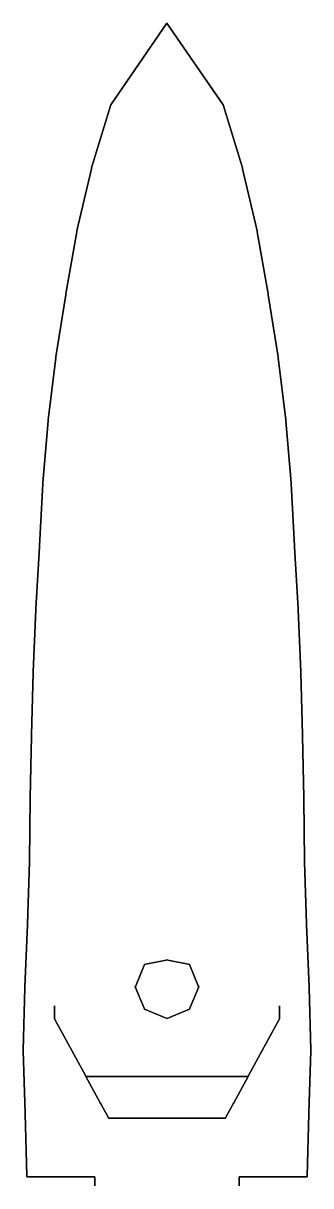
# Model space of a CAD drawing. Extents: x -4.3 to 4.3, y -29.3 to 32.1.
# Drawn here: x -4.31 to 4.31, y -2.78 to 32.1 of the extents above; entities that cross this region are included whole.
import ezdxf

# ---------------------------------------------------------------- set-up
doc = ezdxf.new("R2010")
doc.units = 0
doc.layers.add('RAILINGS', color=6, linetype='CONTINUOUS')

msp = doc.modelspace()

# ---------------------------------------------------------------- linework, layer by layer
at = {"layer": 'RAILINGS'}
for points in [[(-1.68, 29.65, 6.17), (-1.68, 29.65, 6.2), (0, 32.1, 6.51), (0, 32.1, 6.48)], [(0, 32.1, 6.48), (0, 32.1, 6.51), (-1.68, 29.65, 6.2), (-1.68, 29.65, 6.17)], [(0, 32.1, 6.13), (0, 32.1, 6.16), (-1.68, 29.65, 5.85), (-1.68, 29.65, 5.82)], [(-1.68, 29.65, 5.82), (-1.68, 29.65, 5.85), (0, 32.1, 6.16), (0, 32.1, 6.13)], [(1.68, 29.65, 5.82), (1.68, 29.65, 5.85), (0, 32.1, 6.16), (0, 32.1, 6.13)], [(0, 32.1, 6.13), (0, 32.1, 6.16), (1.68, 29.65, 5.85), (1.68, 29.65, 5.82)], [(0, 32.1, 6.48), (0, 32.1, 6.51), (1.68, 29.65, 6.2), (1.68, 29.65, 6.17)], [(1.68, 29.65, 6.17), (1.68, 29.65, 6.2), (0, 32.1, 6.51), (0, 32.1, 6.48)], [(-1.69, 29.62, 6.2), (-1.68, 29.65, 6.2), (-1.68, 29.65, 5.2), (-1.69, 29.62, 5.2)], [(-1.69, 29.62, 5.2), (-1.68, 29.65, 5.2), (-1.68, 29.65, 6.2), (-1.69, 29.62, 6.2)], [(1.69, 29.62, 5.2), (1.68, 29.65, 5.2), (1.68, 29.65, 6.2), (1.69, 29.62, 6.2)], [(1.69, 29.62, 6.2), (1.68, 29.65, 6.2), (1.68, 29.65, 5.2), (1.69, 29.62, 5.2)], [(-1.69, 29.62, 6.17), (-1.69, 29.62, 6.2), (-2.26, 27.76, 6.01), (-2.26, 27.76, 5.98)], [(-2.26, 27.76, 5.98), (-2.26, 27.76, 6.01), (-1.69, 29.62, 6.2), (-1.69, 29.62, 6.17)], [(-2.26, 27.76, 5.63), (-2.26, 27.76, 5.66), (-1.69, 29.62, 5.85), (-1.69, 29.62, 5.82)], [(-1.69, 29.62, 5.82), (-1.69, 29.62, 5.85), (-2.26, 27.76, 5.66), (-2.26, 27.76, 5.63)], [(1.69, 29.62, 5.82), (1.69, 29.62, 5.85), (2.26, 27.76, 5.66), (2.26, 27.76, 5.63)], [(2.26, 27.76, 5.63), (2.26, 27.76, 5.66), (1.69, 29.62, 5.85), (1.69, 29.62, 5.82)], [(2.26, 27.76, 5.98), (2.26, 27.76, 6.01), (1.69, 29.62, 6.2), (1.69, 29.62, 6.17)], [(1.69, 29.62, 6.17), (1.69, 29.62, 6.2), (2.26, 27.76, 6.01), (2.26, 27.76, 5.98)], [(-2.7, 25.87, 5.81), (-2.7, 25.87, 5.84), (-2.26, 27.73, 6.01), (-2.26, 27.73, 5.98)], [(-2.26, 27.73, 5.98), (-2.26, 27.73, 6.01), (-2.7, 25.87, 5.84), (-2.7, 25.87, 5.81)], [(-2.26, 27.73, 5.63), (-2.26, 27.73, 5.66), (-2.7, 25.87, 5.49), (-2.7, 25.87, 5.46)], [(-2.7, 25.87, 5.46), (-2.7, 25.87, 5.49), (-2.26, 27.73, 5.66), (-2.26, 27.73, 5.63)], [(-2.26, 27.73, 5.01), (-2.26, 27.76, 5.01), (-2.26, 27.76, 6.01), (-2.26, 27.73, 6.01)], [(-2.26, 27.73, 6.01), (-2.26, 27.76, 6.01), (-2.26, 27.76, 5.01), (-2.26, 27.73, 5.01)], [(2.26, 27.73, 6.01), (2.26, 27.76, 6.01), (2.26, 27.76, 5.01), (2.26, 27.73, 5.01)], [(2.26, 27.73, 5.01), (2.26, 27.76, 5.01), (2.26, 27.76, 6.01), (2.26, 27.73, 6.01)], [(2.7, 25.87, 5.46), (2.7, 25.87, 5.49), (2.26, 27.73, 5.66), (2.26, 27.73, 5.63)], [(2.26, 27.73, 5.63), (2.26, 27.73, 5.66), (2.7, 25.87, 5.49), (2.7, 25.87, 5.46)], [(2.26, 27.73, 5.98), (2.26, 27.73, 6.01), (2.7, 25.87, 5.84), (2.7, 25.87, 5.81)], [(2.7, 25.87, 5.81), (2.7, 25.87, 5.84), (2.26, 27.73, 6.01), (2.26, 27.73, 5.98)], [(-2.7, 25.84, 5.81), (-2.7, 25.84, 5.84), (-3.03, 23.98, 5.71), (-3.03, 23.98, 5.68)], [(-3.03, 23.98, 5.68), (-3.03, 23.98, 5.71), (-2.7, 25.84, 5.84), (-2.7, 25.84, 5.81)], [(-3.03, 23.98, 5.33), (-3.03, 23.98, 5.36), (-2.7, 25.84, 5.49), (-2.7, 25.84, 5.46)], [(-2.7, 25.84, 5.46), (-2.7, 25.84, 5.49), (-3.03, 23.98, 5.36), (-3.03, 23.98, 5.33)], [(-2.7, 25.84, 5.84), (-2.7, 25.87, 5.84), (-2.7, 25.87, 4.84), (-2.7, 25.84, 4.84)], [(-2.7, 25.84, 4.84), (-2.7, 25.87, 4.84), (-2.7, 25.87, 5.84), (-2.7, 25.84, 5.84)], [(2.7, 25.84, 4.84), (2.7, 25.87, 4.84), (2.7, 25.87, 5.84), (2.7, 25.84, 5.84)], [(2.7, 25.84, 5.84), (2.7, 25.87, 5.84), (2.7, 25.87, 4.84), (2.7, 25.84, 4.84)], [(2.7, 25.84, 5.46), (2.7, 25.84, 5.49), (3.03, 23.98, 5.36), (3.03, 23.98, 5.33)], [(3.03, 23.98, 5.33), (3.03, 23.98, 5.36), (2.7, 25.84, 5.49), (2.7, 25.84, 5.46)], [(3.03, 23.98, 5.68), (3.03, 23.98, 5.71), (2.7, 25.84, 5.84), (2.7, 25.84, 5.81)], [(2.7, 25.84, 5.81), (2.7, 25.84, 5.84), (3.03, 23.98, 5.71), (3.03, 23.98, 5.68)], [(-3.33, 22.09, 5.54), (-3.33, 22.09, 5.57), (-3.03, 23.95, 5.71), (-3.03, 23.95, 5.68)], [(-3.03, 23.95, 5.68), (-3.03, 23.95, 5.71), (-3.33, 22.09, 5.57), (-3.33, 22.09, 5.54)], [(-3.03, 23.95, 5.33), (-3.03, 23.95, 5.36), (-3.33, 22.09, 5.22), (-3.33, 22.09, 5.19)], [(-3.33, 22.09, 5.19), (-3.33, 22.09, 5.22), (-3.03, 23.95, 5.36), (-3.03, 23.95, 5.33)], [(-3.03, 23.95, 4.71), (-3.03, 23.98, 4.71), (-3.03, 23.98, 5.71), (-3.03, 23.95, 5.71)], [(-3.03, 23.95, 5.71), (-3.03, 23.98, 5.71), (-3.03, 23.98, 4.71), (-3.03, 23.95, 4.71)], [(3.03, 23.95, 5.71), (3.03, 23.98, 5.71), (3.03, 23.98, 4.71), (3.03, 23.95, 4.71)], [(3.03, 23.95, 4.71), (3.03, 23.98, 4.71), (3.03, 23.98, 5.71), (3.03, 23.95, 5.71)], [(3.33, 22.09, 5.19), (3.33, 22.09, 5.22), (3.03, 23.95, 5.36), (3.03, 23.95, 5.33)], [(3.03, 23.95, 5.33), (3.03, 23.95, 5.36), (3.33, 22.09, 5.22), (3.33, 22.09, 5.19)], [(3.03, 23.95, 5.68), (3.03, 23.95, 5.71), (3.33, 22.09, 5.57), (3.33, 22.09, 5.54)], [(3.33, 22.09, 5.54), (3.33, 22.09, 5.57), (3.03, 23.95, 5.71), (3.03, 23.95, 5.68)], [(-3.33, 22.06, 5.54), (-3.33, 22.06, 5.57), (-3.56, 20.2, 5.49), (-3.56, 20.2, 5.46)], [(-3.56, 20.2, 5.46), (-3.56, 20.2, 5.49), (-3.33, 22.06, 5.57), (-3.33, 22.06, 5.54)], [(-3.56, 20.2, 5.11), (-3.56, 20.2, 5.14), (-3.33, 22.06, 5.22), (-3.33, 22.06, 5.19)], [(-3.33, 22.06, 5.19), (-3.33, 22.06, 5.22), (-3.56, 20.2, 5.14), (-3.56, 20.2, 5.11)], [(-3.33, 22.06, 5.57), (-3.33, 22.09, 5.57), (-3.33, 22.09, 4.57), (-3.33, 22.06, 4.57)], [(-3.33, 22.06, 4.57), (-3.33, 22.09, 4.57), (-3.33, 22.09, 5.57), (-3.33, 22.06, 5.57)], [(3.33, 22.06, 4.57), (3.33, 22.09, 4.57), (3.33, 22.09, 5.57), (3.33, 22.06, 5.57)], [(3.33, 22.06, 5.57), (3.33, 22.09, 5.57), (3.33, 22.09, 4.57), (3.33, 22.06, 4.57)], [(3.33, 22.06, 5.19), (3.33, 22.06, 5.22), (3.56, 20.2, 5.14), (3.56, 20.2, 5.11)], [(3.56, 20.2, 5.11), (3.56, 20.2, 5.14), (3.33, 22.06, 5.22), (3.33, 22.06, 5.19)], [(3.56, 20.2, 5.46), (3.56, 20.2, 5.49), (3.33, 22.06, 5.57), (3.33, 22.06, 5.54)], [(3.33, 22.06, 5.54), (3.33, 22.06, 5.57), (3.56, 20.2, 5.49), (3.56, 20.2, 5.46)], [(-3.72, 18.31, 5.38), (-3.72, 18.31, 5.41), (-3.56, 20.17, 5.49), (-3.56, 20.17, 5.46)], [(-3.56, 20.17, 5.46), (-3.56, 20.17, 5.49), (-3.72, 18.31, 5.41), (-3.72, 18.31, 5.38)], [(-3.56, 20.17, 5.11), (-3.56, 20.17, 5.14), (-3.72, 18.31, 5.06), (-3.72, 18.31, 5.03)], [(-3.72, 18.31, 5.03), (-3.72, 18.31, 5.06), (-3.56, 20.17, 5.14), (-3.56, 20.17, 5.11)], [(-3.56, 20.17, 4.49), (-3.56, 20.2, 4.49), (-3.56, 20.2, 5.49), (-3.56, 20.17, 5.49)], [(-3.56, 20.17, 5.49), (-3.56, 20.2, 5.49), (-3.56, 20.2, 4.49), (-3.56, 20.17, 4.49)], [(3.56, 20.17, 5.49), (3.56, 20.2, 5.49), (3.56, 20.2, 4.49), (3.56, 20.17, 4.49)], [(3.56, 20.17, 4.49), (3.56, 20.2, 4.49), (3.56, 20.2, 5.49), (3.56, 20.17, 5.49)], [(3.72, 18.31, 5.03), (3.72, 18.31, 5.06), (3.56, 20.17, 5.14), (3.56, 20.17, 5.11)], [(3.56, 20.17, 5.11), (3.56, 20.17, 5.14), (3.72, 18.31, 5.06), (3.72, 18.31, 5.03)], [(3.56, 20.17, 5.46), (3.56, 20.17, 5.49), (3.72, 18.31, 5.41), (3.72, 18.31, 5.38)], [(3.72, 18.31, 5.38), (3.72, 18.31, 5.41), (3.56, 20.17, 5.49), (3.56, 20.17, 5.46)], [(-3.72, 18.28, 5.38), (-3.72, 18.28, 5.41), (-3.82, 16.42, 5.37), (-3.82, 16.42, 5.34)], [(-3.82, 16.42, 5.34), (-3.82, 16.42, 5.37), (-3.72, 18.28, 5.41), (-3.72, 18.28, 5.38)], [(-3.82, 16.42, 4.99), (-3.82, 16.42, 5.02), (-3.72, 18.28, 5.06), (-3.72, 18.28, 5.03)], [(-3.72, 18.28, 5.03), (-3.72, 18.28, 5.06), (-3.82, 16.42, 5.02), (-3.82, 16.42, 4.99)], [(-3.72, 18.28, 5.41), (-3.72, 18.31, 5.41), (-3.72, 18.31, 4.41), (-3.72, 18.28, 4.41)], [(-3.72, 18.28, 4.41), (-3.72, 18.31, 4.41), (-3.72, 18.31, 5.41), (-3.72, 18.28, 5.41)], [(3.72, 18.28, 4.41), (3.72, 18.31, 4.41), (3.72, 18.31, 5.41), (3.72, 18.28, 5.41)], [(3.72, 18.28, 5.41), (3.72, 18.31, 5.41), (3.72, 18.31, 4.41), (3.72, 18.28, 4.41)], [(3.72, 18.28, 5.03), (3.72, 18.28, 5.06), (3.82, 16.42, 5.02), (3.82, 16.42, 4.99)], [(3.82, 16.42, 4.99), (3.82, 16.42, 5.02), (3.72, 18.28, 5.06), (3.72, 18.28, 5.03)], [(3.82, 16.42, 5.34), (3.82, 16.42, 5.37), (3.72, 18.28, 5.41), (3.72, 18.28, 5.38)], [(3.72, 18.28, 5.38), (3.72, 18.28, 5.41), (3.82, 16.42, 5.37), (3.82, 16.42, 5.34)], [(-3.82, 16.39, 4.37), (-3.82, 16.42, 4.37), (-3.82, 16.42, 5.37), (-3.82, 16.39, 5.37)], [(-3.82, 16.39, 5.37), (-3.82, 16.42, 5.37), (-3.82, 16.42, 4.37), (-3.82, 16.39, 4.37)], [(3.82, 16.39, 5.37), (3.82, 16.42, 5.37), (3.82, 16.42, 4.37), (3.82, 16.39, 4.37)], [(3.82, 16.39, 4.37), (3.82, 16.42, 4.37), (3.82, 16.42, 5.37), (3.82, 16.39, 5.37)], [(-3.93, 14.53, 5.31), (-3.93, 14.53, 5.34), (-3.82, 16.39, 5.37), (-3.82, 16.39, 5.34)], [(-3.82, 16.39, 5.34), (-3.82, 16.39, 5.37), (-3.93, 14.53, 5.34), (-3.93, 14.53, 5.31)], [(-3.82, 16.39, 4.99), (-3.82, 16.39, 5.02), (-3.93, 14.53, 4.99), (-3.93, 14.53, 4.96)], [(-3.93, 14.53, 4.96), (-3.93, 14.53, 4.99), (-3.82, 16.39, 5.02), (-3.82, 16.39, 4.99)], [(3.82, 16.39, 5.34), (3.82, 16.39, 5.37), (3.93, 14.53, 5.34), (3.93, 14.53, 5.31)], [(3.93, 14.53, 5.31), (3.93, 14.53, 5.34), (3.82, 16.39, 5.37), (3.82, 16.39, 5.34)], [(3.93, 14.53, 4.96), (3.93, 14.53, 4.99), (3.82, 16.39, 5.02), (3.82, 16.39, 4.99)], [(3.82, 16.39, 4.99), (3.82, 16.39, 5.02), (3.93, 14.53, 4.99), (3.93, 14.53, 4.96)], [(-3.93, 14.5, 5.31), (-3.93, 14.5, 5.34), (-4.01, 12.64, 5.3), (-4.01, 12.64, 5.27)], [(-4.01, 12.64, 5.27), (-4.01, 12.64, 5.3), (-3.93, 14.5, 5.34), (-3.93, 14.5, 5.31)], [(-4.01, 12.64, 4.92), (-4.01, 12.64, 4.95), (-3.93, 14.5, 4.99), (-3.93, 14.5, 4.96)], [(-3.93, 14.5, 4.96), (-3.93, 14.5, 4.99), (-4.01, 12.64, 4.95), (-4.01, 12.64, 4.92)], [(-3.93, 14.5, 5.34), (-3.93, 14.53, 5.34), (-3.93, 14.53, 4.34), (-3.93, 14.5, 4.34)], [(-3.93, 14.5, 4.34), (-3.93, 14.53, 4.34), (-3.93, 14.53, 5.34), (-3.93, 14.5, 5.34)], [(3.93, 14.5, 4.34), (3.93, 14.53, 4.34), (3.93, 14.53, 5.34), (3.93, 14.5, 5.34)], [(3.93, 14.5, 5.34), (3.93, 14.53, 5.34), (3.93, 14.53, 4.34), (3.93, 14.5, 4.34)], [(4.01, 12.64, 5.27), (4.01, 12.64, 5.3), (3.93, 14.5, 5.34), (3.93, 14.5, 5.31)], [(3.93, 14.5, 5.31), (3.93, 14.5, 5.34), (4.01, 12.64, 5.3), (4.01, 12.64, 5.27)], [(3.93, 14.5, 4.96), (3.93, 14.5, 4.99), (4.01, 12.64, 4.95), (4.01, 12.64, 4.92)], [(4.01, 12.64, 4.92), (4.01, 12.64, 4.95), (3.93, 14.5, 4.99), (3.93, 14.5, 4.96)], [(-4.06, 10.75, 5.25), (-4.06, 10.75, 5.28), (-4.01, 12.61, 5.3), (-4.01, 12.61, 5.27)], [(-4.01, 12.61, 5.27), (-4.01, 12.61, 5.3), (-4.06, 10.75, 5.28), (-4.06, 10.75, 5.25)], [(-4.01, 12.61, 4.92), (-4.01, 12.61, 4.95), (-4.06, 10.75, 4.93), (-4.06, 10.75, 4.9)], [(-4.06, 10.75, 4.9), (-4.06, 10.75, 4.93), (-4.01, 12.61, 4.95), (-4.01, 12.61, 4.92)], [(-4.01, 12.61, 4.3), (-4.01, 12.64, 4.3), (-4.01, 12.64, 5.3), (-4.01, 12.61, 5.3)], [(-4.01, 12.61, 5.3), (-4.01, 12.64, 5.3), (-4.01, 12.64, 4.3), (-4.01, 12.61, 4.3)], [(4.01, 12.61, 5.3), (4.01, 12.64, 5.3), (4.01, 12.64, 4.3), (4.01, 12.61, 4.3)], [(4.01, 12.61, 4.3), (4.01, 12.64, 4.3), (4.01, 12.64, 5.3), (4.01, 12.61, 5.3)], [(4.06, 10.75, 4.9), (4.06, 10.75, 4.93), (4.01, 12.61, 4.95), (4.01, 12.61, 4.92)], [(4.01, 12.61, 4.92), (4.01, 12.61, 4.95), (4.06, 10.75, 4.93), (4.06, 10.75, 4.9)], [(4.01, 12.61, 5.27), (4.01, 12.61, 5.3), (4.06, 10.75, 5.28), (4.06, 10.75, 5.25)], [(4.06, 10.75, 5.25), (4.06, 10.75, 5.28), (4.01, 12.61, 5.3), (4.01, 12.61, 5.27)], [(-4.06, 10.72, 5.25), (-4.06, 10.72, 5.28), (-4.1, 8.86, 5.26), (-4.1, 8.86, 5.23)], [(-4.1, 8.86, 5.23), (-4.1, 8.86, 5.26), (-4.06, 10.72, 5.28), (-4.06, 10.72, 5.25)], [(-4.1, 8.86, 4.88), (-4.1, 8.86, 4.91), (-4.06, 10.72, 4.93), (-4.06, 10.72, 4.9)], [(-4.06, 10.72, 4.9), (-4.06, 10.72, 4.93), (-4.1, 8.86, 4.91), (-4.1, 8.86, 4.88)], [(-4.06, 10.72, 5.28), (-4.06, 10.75, 5.28), (-4.06, 10.75, 4.28), (-4.06, 10.72, 4.28)], [(-4.06, 10.72, 4.28), (-4.06, 10.75, 4.28), (-4.06, 10.75, 5.28), (-4.06, 10.72, 5.28)], [(4.06, 10.72, 4.28), (4.06, 10.75, 4.28), (4.06, 10.75, 5.28), (4.06, 10.72, 5.28)], [(4.06, 10.72, 5.28), (4.06, 10.75, 5.28), (4.06, 10.75, 4.28), (4.06, 10.72, 4.28)], [(4.06, 10.72, 4.9), (4.06, 10.72, 4.93), (4.1, 8.86, 4.91), (4.1, 8.86, 4.88)], [(4.1, 8.86, 4.88), (4.1, 8.86, 4.91), (4.06, 10.72, 4.93), (4.06, 10.72, 4.9)], [(4.1, 8.86, 5.23), (4.1, 8.86, 5.26), (4.06, 10.72, 5.28), (4.06, 10.72, 5.25)], [(4.06, 10.72, 5.25), (4.06, 10.72, 5.28), (4.1, 8.86, 5.26), (4.1, 8.86, 5.23)], [(-4.12, 6.97, 5.19), (-4.12, 6.97, 5.22), (-4.1, 8.83, 5.26), (-4.1, 8.83, 5.23)], [(-4.1, 8.83, 5.23), (-4.1, 8.83, 5.26), (-4.12, 6.97, 5.22), (-4.12, 6.97, 5.19)], [(-4.1, 8.83, 4.88), (-4.1, 8.83, 4.91), (-4.12, 6.97, 4.87), (-4.12, 6.97, 4.84)], [(-4.12, 6.97, 4.84), (-4.12, 6.97, 4.87), (-4.1, 8.83, 4.91), (-4.1, 8.83, 4.88)], [(-4.1, 8.83, 4.26), (-4.1, 8.86, 4.26), (-4.1, 8.86, 5.26), (-4.1, 8.83, 5.26)], [(-4.1, 8.83, 5.26), (-4.1, 8.86, 5.26), (-4.1, 8.86, 4.26), (-4.1, 8.83, 4.26)], [(4.1, 8.83, 5.26), (4.1, 8.86, 5.26), (4.1, 8.86, 4.26), (4.1, 8.83, 4.26)], [(4.1, 8.83, 4.26), (4.1, 8.86, 4.26), (4.1, 8.86, 5.26), (4.1, 8.83, 5.26)], [(4.12, 6.97, 4.84), (4.12, 6.97, 4.87), (4.1, 8.83, 4.91), (4.1, 8.83, 4.88)], [(4.1, 8.83, 4.88), (4.1, 8.83, 4.91), (4.12, 6.97, 4.87), (4.12, 6.97, 4.84)], [(4.1, 8.83, 5.23), (4.1, 8.83, 5.26), (4.12, 6.97, 5.22), (4.12, 6.97, 5.19)], [(4.12, 6.97, 5.19), (4.12, 6.97, 5.22), (4.1, 8.83, 5.26), (4.1, 8.83, 5.23)], [(-4.12, 6.94, 5.19), (-4.12, 6.94, 5.22), (-4.18, 5.08, 5.19), (-4.18, 5.08, 5.16)], [(-4.18, 5.08, 5.16), (-4.18, 5.08, 5.19), (-4.12, 6.94, 5.22), (-4.12, 6.94, 5.19)], [(-4.18, 5.08, 4.81), (-4.18, 5.08, 4.84), (-4.12, 6.94, 4.87), (-4.12, 6.94, 4.84)], [(-4.12, 6.94, 4.84), (-4.12, 6.94, 4.87), (-4.18, 5.08, 4.84), (-4.18, 5.08, 4.81)], [(-4.12, 6.94, 5.22), (-4.12, 6.97, 5.22), (-4.12, 6.97, 4.22), (-4.12, 6.94, 4.22)], [(-4.12, 6.94, 4.22), (-4.12, 6.97, 4.22), (-4.12, 6.97, 5.22), (-4.12, 6.94, 5.22)], [(4.12, 6.94, 4.22), (4.12, 6.97, 4.22), (4.12, 6.97, 5.22), (4.12, 6.94, 5.22)], [(4.12, 6.94, 5.22), (4.12, 6.97, 5.22), (4.12, 6.97, 4.22), (4.12, 6.94, 4.22)], [(4.12, 6.94, 4.84), (4.12, 6.94, 4.87), (4.18, 5.08, 4.84), (4.18, 5.08, 4.81)], [(4.18, 5.08, 4.81), (4.18, 5.08, 4.84), (4.12, 6.94, 4.87), (4.12, 6.94, 4.84)], [(4.18, 5.08, 5.16), (4.18, 5.08, 5.19), (4.12, 6.94, 5.22), (4.12, 6.94, 5.19)], [(4.12, 6.94, 5.19), (4.12, 6.94, 5.22), (4.18, 5.08, 5.19), (4.18, 5.08, 5.16)], [(-4.26, 3.19, 5.13), (-4.26, 3.19, 5.16), (-4.18, 5.05, 5.19), (-4.18, 5.05, 5.16)], [(-4.18, 5.05, 5.16), (-4.18, 5.05, 5.19), (-4.26, 3.19, 5.16), (-4.26, 3.19, 5.13)], [(-4.18, 5.05, 4.81), (-4.18, 5.05, 4.84), (-4.26, 3.19, 4.81), (-4.26, 3.19, 4.78)], [(-4.26, 3.19, 4.78), (-4.26, 3.19, 4.81), (-4.18, 5.05, 4.84), (-4.18, 5.05, 4.81)], [(-4.18, 5.05, 4.19), (-4.18, 5.08, 4.19), (-4.18, 5.08, 5.19), (-4.18, 5.05, 5.19)], [(-4.18, 5.05, 5.19), (-4.18, 5.08, 5.19), (-4.18, 5.08, 4.19), (-4.18, 5.05, 4.19)], [(4.18, 5.05, 5.19), (4.18, 5.08, 5.19), (4.18, 5.08, 4.19), (4.18, 5.05, 4.19)], [(4.18, 5.05, 4.19), (4.18, 5.08, 4.19), (4.18, 5.08, 5.19), (4.18, 5.05, 5.19)], [(4.26, 3.19, 4.78), (4.26, 3.19, 4.81), (4.18, 5.05, 4.84), (4.18, 5.05, 4.81)], [(4.18, 5.05, 4.81), (4.18, 5.05, 4.84), (4.26, 3.19, 4.81), (4.26, 3.19, 4.78)], [(4.18, 5.05, 5.16), (4.18, 5.05, 5.19), (4.26, 3.19, 5.16), (4.26, 3.19, 5.13)], [(4.26, 3.19, 5.13), (4.26, 3.19, 5.16), (4.18, 5.05, 5.19), (4.18, 5.05, 5.16)], [(-0.93, 3.22, 10.58), (-0.93, 3.22, 10.61), (-0.67, 3.86, 10.61), (-0.67, 3.86, 10.58)], [(-0.67, 3.86, 10.58), (-0.67, 3.86, 10.61), (-0.93, 3.22, 10.61), (-0.93, 3.22, 10.58)], [(-0.67, 3.86, 10.23), (-0.67, 3.86, 10.26), (-0.93, 3.22, 10.26), (-0.93, 3.22, 10.23)], [(-0.93, 3.22, 10.23), (-0.93, 3.22, 10.26), (-0.67, 3.86, 10.26), (-0.67, 3.86, 10.23)], [(-0.67, 3.86, 10.61), (-0.63, 3.87, 10.61), (-0.63, 3.87, 9.64), (-0.67, 3.86, 9.64)], [(-0.67, 3.86, 9.64), (-0.63, 3.87, 9.64), (-0.63, 3.87, 10.61), (-0.67, 3.86, 10.61)], [(-0.02, 3.99, 10.58), (-0.02, 3.99, 10.61), (-0.63, 3.87, 10.61), (-0.63, 3.87, 10.58)], [(-0.63, 3.87, 10.58), (-0.63, 3.87, 10.61), (-0.02, 3.99, 10.61), (-0.02, 3.99, 10.58)], [(-0.63, 3.87, 10.23), (-0.63, 3.87, 10.26), (-0.02, 3.99, 10.26), (-0.02, 3.99, 10.23)], [(-0.02, 3.99, 10.23), (-0.02, 3.99, 10.26), (-0.63, 3.87, 10.26), (-0.63, 3.87, 10.23)], [(-0.02, 3.99, 9.64), (0, 4, 9.64), (0, 4, 10.61), (-0.02, 3.99, 10.61)], [(-0.02, 3.99, 10.61), (0, 4, 10.61), (0, 4, 9.64), (-0.02, 3.99, 9.64)], [(0.02, 3.99, 10.61), (0, 4, 10.61), (0, 4, 9.64), (0.02, 3.99, 9.64)], [(0.02, 3.99, 9.64), (0, 4, 9.64), (0, 4, 10.61), (0.02, 3.99, 10.61)], [(0.02, 3.99, 10.23), (0.02, 3.99, 10.26), (0.63, 3.87, 10.26), (0.63, 3.87, 10.23)], [(0.63, 3.87, 10.23), (0.63, 3.87, 10.26), (0.02, 3.99, 10.26), (0.02, 3.99, 10.23)], [(0.63, 3.87, 10.58), (0.63, 3.87, 10.61), (0.02, 3.99, 10.61), (0.02, 3.99, 10.58)], [(0.02, 3.99, 10.58), (0.02, 3.99, 10.61), (0.63, 3.87, 10.61), (0.63, 3.87, 10.58)], [(0.67, 3.86, 9.64), (0.63, 3.87, 9.64), (0.63, 3.87, 10.61), (0.67, 3.86, 10.61)], [(0.67, 3.86, 10.61), (0.63, 3.87, 10.61), (0.63, 3.87, 9.64), (0.67, 3.86, 9.64)], [(0.93, 3.22, 10.23), (0.93, 3.22, 10.26), (0.67, 3.86, 10.26), (0.67, 3.86, 10.23)], [(0.67, 3.86, 10.23), (0.67, 3.86, 10.26), (0.93, 3.22, 10.26), (0.93, 3.22, 10.23)], [(0.67, 3.86, 10.58), (0.67, 3.86, 10.61), (0.93, 3.22, 10.61), (0.93, 3.22, 10.58)], [(0.93, 3.22, 10.58), (0.93, 3.22, 10.61), (0.67, 3.86, 10.61), (0.67, 3.86, 10.58)], [(-4.26, 3.16, 5.13), (-4.26, 3.16, 5.16), (-4.31, 1.3, 5.13), (-4.31, 1.3, 5.1)], [(-4.31, 1.3, 5.1), (-4.31, 1.3, 5.13), (-4.26, 3.16, 5.16), (-4.26, 3.16, 5.13)], [(-4.31, 1.3, 4.75), (-4.31, 1.3, 4.78), (-4.26, 3.16, 4.81), (-4.26, 3.16, 4.78)], [(-4.26, 3.16, 4.78), (-4.26, 3.16, 4.81), (-4.31, 1.3, 4.78), (-4.31, 1.3, 4.75)], [(-4.26, 3.16, 5.16), (-4.26, 3.19, 5.16), (-4.26, 3.19, 4.16), (-4.26, 3.16, 4.16)], [(-4.26, 3.16, 4.16), (-4.26, 3.19, 4.16), (-4.26, 3.19, 5.16), (-4.26, 3.16, 5.16)], [(-0.95, 3.19, 9.64), (-0.93, 3.22, 9.64), (-0.93, 3.22, 10.61), (-0.95, 3.19, 10.61)], [(-0.95, 3.19, 10.61), (-0.93, 3.22, 10.61), (-0.93, 3.22, 9.64), (-0.95, 3.19, 9.64)], [(-0.95, 3.19, 10.58), (-0.95, 3.19, 10.61), (-0.68, 2.55, 10.61), (-0.68, 2.55, 10.58)], [(-0.68, 2.55, 10.58), (-0.68, 2.55, 10.61), (-0.95, 3.19, 10.61), (-0.95, 3.19, 10.58)], [(-0.68, 2.55, 10.23), (-0.68, 2.55, 10.26), (-0.95, 3.19, 10.26), (-0.95, 3.19, 10.23)], [(-0.95, 3.19, 10.23), (-0.95, 3.19, 10.26), (-0.68, 2.55, 10.26), (-0.68, 2.55, 10.23)], [(0.95, 3.19, 10.23), (0.95, 3.19, 10.26), (0.68, 2.55, 10.26), (0.68, 2.55, 10.23)], [(0.68, 2.55, 10.23), (0.68, 2.55, 10.26), (0.95, 3.19, 10.26), (0.95, 3.19, 10.23)], [(0.68, 2.55, 10.58), (0.68, 2.55, 10.61), (0.95, 3.19, 10.61), (0.95, 3.19, 10.58)], [(0.95, 3.19, 10.58), (0.95, 3.19, 10.61), (0.68, 2.55, 10.61), (0.68, 2.55, 10.58)], [(0.95, 3.19, 10.61), (0.93, 3.22, 10.61), (0.93, 3.22, 9.64), (0.95, 3.19, 9.64)], [(0.95, 3.19, 9.64), (0.93, 3.22, 9.64), (0.93, 3.22, 10.61), (0.95, 3.19, 10.61)], [(4.26, 3.16, 4.16), (4.26, 3.19, 4.16), (4.26, 3.19, 5.16), (4.26, 3.16, 5.16)], [(4.26, 3.16, 5.16), (4.26, 3.19, 5.16), (4.26, 3.19, 4.16), (4.26, 3.16, 4.16)], [(4.26, 3.16, 4.78), (4.26, 3.16, 4.81), (4.31, 1.3, 4.78), (4.31, 1.3, 4.75)], [(4.31, 1.3, 4.75), (4.31, 1.3, 4.78), (4.26, 3.16, 4.81), (4.26, 3.16, 4.78)], [(4.31, 1.3, 5.1), (4.31, 1.3, 5.13), (4.26, 3.16, 5.16), (4.26, 3.16, 5.13)], [(4.26, 3.16, 5.13), (4.26, 3.16, 5.16), (4.31, 1.3, 5.13), (4.31, 1.3, 5.1)], [(-3.37, 2.26, 9.51), (-3.37, 2.26, 9.54), (-3.37, 2.62, 9.54), (-3.37, 2.62, 9.51)], [(-3.37, 2.62, 9.51), (-3.37, 2.62, 9.54), (-3.37, 2.26, 9.54), (-3.37, 2.26, 9.51)], [(-3.37, 2.26, 9.16), (-3.37, 2.26, 9.19), (-3.37, 2.62, 9.19), (-3.37, 2.62, 9.16)], [(-3.37, 2.62, 9.16), (-3.37, 2.62, 9.19), (-3.37, 2.26, 9.19), (-3.37, 2.26, 9.16)], [(-0.67, 2.52, 10.61), (-0.68, 2.55, 10.61), (-0.68, 2.55, 9.64), (-0.67, 2.52, 9.64)], [(-0.67, 2.52, 9.64), (-0.68, 2.55, 9.64), (-0.68, 2.55, 10.61), (-0.67, 2.52, 10.61)], [(-0.02, 2.25, 10.58), (-0.02, 2.25, 10.61), (-0.67, 2.52, 10.61), (-0.67, 2.52, 10.58)], [(-0.67, 2.52, 10.58), (-0.67, 2.52, 10.61), (-0.02, 2.25, 10.61), (-0.02, 2.25, 10.58)], [(-0.67, 2.52, 10.23), (-0.67, 2.52, 10.26), (-0.02, 2.25, 10.26), (-0.02, 2.25, 10.23)], [(-0.02, 2.25, 10.23), (-0.02, 2.25, 10.26), (-0.67, 2.52, 10.26), (-0.67, 2.52, 10.23)], [(0.02, 2.25, 10.23), (0.02, 2.25, 10.26), (0.67, 2.52, 10.26), (0.67, 2.52, 10.23)], [(0.67, 2.52, 10.23), (0.67, 2.52, 10.26), (0.02, 2.25, 10.26), (0.02, 2.25, 10.23)], [(0.67, 2.52, 10.58), (0.67, 2.52, 10.61), (0.02, 2.25, 10.61), (0.02, 2.25, 10.58)], [(0.02, 2.25, 10.58), (0.02, 2.25, 10.61), (0.67, 2.52, 10.61), (0.67, 2.52, 10.58)], [(0.67, 2.52, 9.64), (0.68, 2.55, 9.64), (0.68, 2.55, 10.61), (0.67, 2.52, 10.61)], [(0.67, 2.52, 10.61), (0.68, 2.55, 10.61), (0.68, 2.55, 9.64), (0.67, 2.52, 9.64)], [(3.37, 2.62, 9.16), (3.37, 2.62, 9.19), (3.37, 2.26, 9.19), (3.37, 2.26, 9.16)], [(3.37, 2.26, 9.16), (3.37, 2.26, 9.19), (3.37, 2.62, 9.19), (3.37, 2.62, 9.16)], [(3.37, 2.26, 9.51), (3.37, 2.26, 9.54), (3.37, 2.62, 9.54), (3.37, 2.62, 9.51)], [(3.37, 2.62, 9.51), (3.37, 2.62, 9.54), (3.37, 2.26, 9.54), (3.37, 2.26, 9.51)], [(-3.37, 2.23, 8.54), (-3.37, 2.26, 8.54), (-3.37, 2.26, 9.54), (-3.37, 2.23, 9.54)], [(-3.37, 2.23, 9.54), (-3.37, 2.26, 9.54), (-3.37, 2.26, 8.54), (-3.37, 2.23, 8.54)], [(-2.44, 0.53, 9.51), (-2.44, 0.53, 9.54), (-3.37, 2.23, 9.54), (-3.37, 2.23, 9.51)], [(-3.37, 2.23, 9.51), (-3.37, 2.23, 9.54), (-2.44, 0.53, 9.54), (-2.44, 0.53, 9.51)], [(-2.44, 0.53, 9.16), (-2.44, 0.53, 9.19), (-3.37, 2.23, 9.19), (-3.37, 2.23, 9.16)], [(-3.37, 2.23, 9.16), (-3.37, 2.23, 9.19), (-2.44, 0.53, 9.19), (-2.44, 0.53, 9.16)], [(0, 2.24, 10.61), (-0.02, 2.25, 10.61), (-0.02, 2.25, 9.64), (0, 2.24, 9.64)], [(0, 2.24, 9.64), (-0.02, 2.25, 9.64), (-0.02, 2.25, 10.61), (0, 2.24, 10.61)], [(0, 2.24, 9.64), (0.02, 2.25, 9.64), (0.02, 2.25, 10.61), (0, 2.24, 10.61)], [(0, 2.24, 10.61), (0.02, 2.25, 10.61), (0.02, 2.25, 9.64), (0, 2.24, 9.64)], [(3.37, 2.23, 9.16), (3.37, 2.23, 9.19), (2.44, 0.53, 9.19), (2.44, 0.53, 9.16)], [(2.44, 0.53, 9.16), (2.44, 0.53, 9.19), (3.37, 2.23, 9.19), (3.37, 2.23, 9.16)], [(2.44, 0.53, 9.51), (2.44, 0.53, 9.54), (3.37, 2.23, 9.54), (3.37, 2.23, 9.51)], [(3.37, 2.23, 9.51), (3.37, 2.23, 9.54), (2.44, 0.53, 9.54), (2.44, 0.53, 9.51)], [(3.37, 2.23, 8.54), (3.37, 2.26, 8.54), (3.37, 2.26, 9.54), (3.37, 2.23, 9.54)], [(3.37, 2.23, 9.54), (3.37, 2.26, 9.54), (3.37, 2.26, 8.54), (3.37, 2.23, 8.54)], [(-4.31, 1.27, 4.13), (-4.31, 1.3, 4.13), (-4.31, 1.3, 5.13), (-4.31, 1.27, 5.13)], [(-4.31, 1.27, 5.13), (-4.31, 1.3, 5.13), (-4.31, 1.3, 4.13), (-4.31, 1.27, 4.13)], [(-4.25, -0.59, 5.08), (-4.25, -0.59, 5.11), (-4.31, 1.27, 5.13), (-4.31, 1.27, 5.1)], [(-4.31, 1.27, 5.1), (-4.31, 1.27, 5.13), (-4.25, -0.59, 5.11), (-4.25, -0.59, 5.08)], [(-4.31, 1.27, 4.75), (-4.31, 1.27, 4.78), (-4.25, -0.59, 4.76), (-4.25, -0.59, 4.73)], [(-4.25, -0.59, 4.73), (-4.25, -0.59, 4.76), (-4.31, 1.27, 4.78), (-4.31, 1.27, 4.75)], [(4.25, -0.59, 4.73), (4.25, -0.59, 4.76), (4.31, 1.27, 4.78), (4.31, 1.27, 4.75)], [(4.31, 1.27, 4.75), (4.31, 1.27, 4.78), (4.25, -0.59, 4.76), (4.25, -0.59, 4.73)], [(4.31, 1.27, 5.1), (4.31, 1.27, 5.13), (4.25, -0.59, 5.11), (4.25, -0.59, 5.08)], [(4.25, -0.59, 5.08), (4.25, -0.59, 5.11), (4.31, 1.27, 5.13), (4.31, 1.27, 5.1)], [(4.31, 1.27, 5.13), (4.31, 1.3, 5.13), (4.31, 1.3, 4.13), (4.31, 1.27, 4.13)], [(4.31, 1.27, 4.13), (4.31, 1.3, 4.13), (4.31, 1.3, 5.13), (4.31, 1.27, 5.13)], [(-2.43, 0.5, 9.54), (-2.44, 0.53, 9.54), (-2.44, 0.53, 8.54), (-2.43, 0.5, 8.54)], [(-2.43, 0.5, 8.54), (-2.44, 0.53, 8.54), (-2.44, 0.53, 9.54), (-2.43, 0.5, 9.54)], [(-2, -0.29, 7.37), (-2, -0.29, 7.4), (-2.43, 0.5, 7.4), (-2.43, 0.5, 7.37)], [(-2.43, 0.5, 7.37), (-2.43, 0.5, 7.4), (-2, -0.29, 7.4), (-2, -0.29, 7.37)], [(-2.43, 0.5, 7.02), (-2.43, 0.5, 7.05), (-2, -0.29, 7.05), (-2, -0.29, 7.02)], [(-2, -0.29, 7.02), (-2, -0.29, 7.05), (-2.43, 0.5, 7.05), (-2.43, 0.5, 7.02)], [(2.43, 0.5, 9.51), (2.43, 0.5, 9.54), (-2.43, 0.5, 9.54), (-2.43, 0.5, 9.51)], [(-2.43, 0.5, 9.51), (-2.43, 0.5, 9.54), (2.43, 0.5, 9.54), (2.43, 0.5, 9.51)], [(-2.43, 0.5, 9.16), (-2.43, 0.5, 9.19), (2.43, 0.5, 9.19), (2.43, 0.5, 9.16)], [(2.43, 0.5, 9.16), (2.43, 0.5, 9.19), (-2.43, 0.5, 9.19), (-2.43, 0.5, 9.16)], [(2, -0.29, 7.02), (2, -0.29, 7.05), (2.43, 0.5, 7.05), (2.43, 0.5, 7.02)], [(2.43, 0.5, 7.02), (2.43, 0.5, 7.05), (2, -0.29, 7.05), (2, -0.29, 7.02)], [(2.43, 0.5, 7.37), (2.43, 0.5, 7.4), (2, -0.29, 7.4), (2, -0.29, 7.37)], [(2, -0.29, 7.37), (2, -0.29, 7.4), (2.43, 0.5, 7.4), (2.43, 0.5, 7.37)], [(2.43, 0.5, 9.54), (2.44, 0.53, 9.54), (2.44, 0.53, 8.54), (2.43, 0.5, 8.54)], [(2.43, 0.5, 8.54), (2.44, 0.53, 8.54), (2.44, 0.53, 9.54), (2.43, 0.5, 9.54)], [(-1.98, -0.32, 7.4), (-2, -0.29, 7.4), (-2, -0.29, 6.4), (-1.98, -0.32, 6.4)], [(-1.98, -0.32, 6.4), (-2, -0.29, 6.4), (-2, -0.29, 7.4), (-1.98, -0.32, 7.4)], [(-1.76, -0.72, 7.37), (-1.76, -0.72, 7.4), (-1.98, -0.32, 7.4), (-1.98, -0.32, 7.37)], [(-1.98, -0.32, 7.37), (-1.98, -0.32, 7.4), (-1.76, -0.72, 7.4), (-1.76, -0.72, 7.37)], [(-1.76, -0.72, 7.02), (-1.76, -0.72, 7.05), (-1.98, -0.32, 7.05), (-1.98, -0.32, 7.02)], [(-1.98, -0.32, 7.02), (-1.98, -0.32, 7.05), (-1.76, -0.72, 7.05), (-1.76, -0.72, 7.02)], [(1.98, -0.32, 7.02), (1.98, -0.32, 7.05), (1.76, -0.72, 7.05), (1.76, -0.72, 7.02)], [(1.76, -0.72, 7.02), (1.76, -0.72, 7.05), (1.98, -0.32, 7.05), (1.98, -0.32, 7.02)], [(1.76, -0.72, 7.37), (1.76, -0.72, 7.4), (1.98, -0.32, 7.4), (1.98, -0.32, 7.37)], [(1.98, -0.32, 7.37), (1.98, -0.32, 7.4), (1.76, -0.72, 7.4), (1.76, -0.72, 7.37)], [(1.98, -0.32, 7.4), (2, -0.29, 7.4), (2, -0.29, 6.4), (1.98, -0.32, 6.4)], [(1.98, -0.32, 6.4), (2, -0.29, 6.4), (2, -0.29, 7.4), (1.98, -0.32, 7.4)], [(-4.25, -0.62, 5.11), (-4.25, -0.59, 5.11), (-4.25, -0.59, 4.11), (-4.25, -0.62, 4.11)], [(-4.25, -0.62, 4.11), (-4.25, -0.59, 4.11), (-4.25, -0.59, 5.11), (-4.25, -0.62, 5.11)], [(-4.2, -2.48, 5.07), (-4.2, -2.48, 5.1), (-4.25, -0.62, 5.11), (-4.25, -0.62, 5.08)], [(-4.25, -0.62, 5.08), (-4.25, -0.62, 5.11), (-4.2, -2.48, 5.1), (-4.2, -2.48, 5.07)], [(-4.25, -0.62, 4.73), (-4.25, -0.62, 4.76), (-4.2, -2.48, 4.75), (-4.2, -2.48, 4.72)], [(-4.2, -2.48, 4.72), (-4.2, -2.48, 4.75), (-4.25, -0.62, 4.76), (-4.25, -0.62, 4.73)], [(4.2, -2.48, 4.72), (4.2, -2.48, 4.75), (4.25, -0.62, 4.76), (4.25, -0.62, 4.73)], [(4.25, -0.62, 4.73), (4.25, -0.62, 4.76), (4.2, -2.48, 4.75), (4.2, -2.48, 4.72)], [(4.25, -0.62, 5.08), (4.25, -0.62, 5.11), (4.2, -2.48, 5.1), (4.2, -2.48, 5.07)], [(4.2, -2.48, 5.07), (4.2, -2.48, 5.1), (4.25, -0.62, 5.11), (4.25, -0.62, 5.08)], [(4.25, -0.62, 4.11), (4.25, -0.59, 4.11), (4.25, -0.59, 5.11), (4.25, -0.62, 5.11)], [(4.25, -0.62, 5.11), (4.25, -0.59, 5.11), (4.25, -0.59, 4.11), (4.25, -0.62, 4.11)], [(-1.75, -0.75, 6.4), (-1.76, -0.72, 6.4), (-1.76, -0.72, 7.4), (-1.75, -0.75, 7.4)], [(-1.75, -0.75, 7.4), (-1.76, -0.72, 7.4), (-1.76, -0.72, 6.4), (-1.75, -0.75, 6.4)], [(1.75, -0.75, 7.37), (1.75, -0.75, 7.4), (-1.75, -0.75, 7.4), (-1.75, -0.75, 7.37)], [(-1.75, -0.75, 7.37), (-1.75, -0.75, 7.4), (1.75, -0.75, 7.4), (1.75, -0.75, 7.37)], [(-1.75, -0.75, 7.02), (-1.75, -0.75, 7.05), (1.75, -0.75, 7.05), (1.75, -0.75, 7.02)], [(1.75, -0.75, 7.02), (1.75, -0.75, 7.05), (-1.75, -0.75, 7.05), (-1.75, -0.75, 7.02)], [(-0.02, -0.75, 7.4), (0.02, -0.75, 7.4), (0.02, -0.75, 6.4), (-0.02, -0.75, 6.4)], [(-0.02, -0.75, 6.4), (0.02, -0.75, 6.4), (0.02, -0.75, 7.4), (-0.02, -0.75, 7.4)], [(1.75, -0.75, 6.4), (1.76, -0.72, 6.4), (1.76, -0.72, 7.4), (1.75, -0.75, 7.4)], [(1.75, -0.75, 7.4), (1.76, -0.72, 7.4), (1.76, -0.72, 6.4), (1.75, -0.75, 6.4)], [(-4.2, -2.51, 5.1), (-4.2, -2.48, 5.1), (-4.2, -2.48, 4.1), (-4.2, -2.51, 4.1)], [(-4.2, -2.51, 4.1), (-4.2, -2.48, 4.1), (-4.2, -2.48, 5.1), (-4.2, -2.51, 5.1)], [(-2.19, -2.51, 5.14), (-2.19, -2.51, 5.17), (-4.2, -2.51, 5.1), (-4.2, -2.51, 5.07)], [(-4.2, -2.51, 5.07), (-4.2, -2.51, 5.1), (-2.19, -2.51, 5.17), (-2.19, -2.51, 5.14)], [(-4.2, -2.51, 4.72), (-4.2, -2.51, 4.75), (-2.19, -2.51, 4.82), (-2.19, -2.51, 4.79)], [(-2.19, -2.51, 4.79), (-2.19, -2.51, 4.82), (-4.2, -2.51, 4.75), (-4.2, -2.51, 4.72)], [(-2.16, -2.51, 4.17), (-2.19, -2.51, 4.17), (-2.19, -2.51, 5.17), (-2.16, -2.51, 5.17)], [(-2.16, -2.51, 5.17), (-2.19, -2.51, 5.17), (-2.19, -2.51, 4.17), (-2.16, -2.51, 4.17)], [(-2.16, -2.78, 5.14), (-2.16, -2.78, 5.17), (-2.16, -2.51, 5.17), (-2.16, -2.51, 5.14)], [(-2.16, -2.51, 5.14), (-2.16, -2.51, 5.17), (-2.16, -2.78, 5.17), (-2.16, -2.78, 5.14)], [(-2.16, -2.51, 4.79), (-2.16, -2.51, 4.82), (-2.16, -2.78, 4.82), (-2.16, -2.78, 4.79)], [(-2.16, -2.78, 4.79), (-2.16, -2.78, 4.82), (-2.16, -2.51, 4.82), (-2.16, -2.51, 4.79)], [(2.16, -2.78, 4.79), (2.16, -2.78, 4.82), (2.16, -2.51, 4.82), (2.16, -2.51, 4.79)], [(2.16, -2.51, 4.79), (2.16, -2.51, 4.82), (2.16, -2.78, 4.82), (2.16, -2.78, 4.79)], [(2.16, -2.51, 5.17), (2.19, -2.51, 5.17), (2.19, -2.51, 4.17), (2.16, -2.51, 4.17)], [(2.16, -2.51, 4.17), (2.19, -2.51, 4.17), (2.19, -2.51, 5.17), (2.16, -2.51, 5.17)], [(2.16, -2.51, 5.14), (2.16, -2.51, 5.17), (2.16, -2.78, 5.17), (2.16, -2.78, 5.14)], [(2.16, -2.78, 5.14), (2.16, -2.78, 5.17), (2.16, -2.51, 5.17), (2.16, -2.51, 5.14)], [(2.19, -2.51, 4.79), (2.19, -2.51, 4.82), (4.2, -2.51, 4.75), (4.2, -2.51, 4.72)], [(4.2, -2.51, 4.72), (4.2, -2.51, 4.75), (2.19, -2.51, 4.82), (2.19, -2.51, 4.79)], [(4.2, -2.51, 5.07), (4.2, -2.51, 5.1), (2.19, -2.51, 5.17), (2.19, -2.51, 5.14)], [(2.19, -2.51, 5.14), (2.19, -2.51, 5.17), (4.2, -2.51, 5.1), (4.2, -2.51, 5.07)], [(4.2, -2.51, 4.1), (4.2, -2.48, 4.1), (4.2, -2.48, 5.1), (4.2, -2.51, 5.1)], [(4.2, -2.51, 5.1), (4.2, -2.48, 5.1), (4.2, -2.48, 4.1), (4.2, -2.51, 4.1)]]:
    msp.add_3dface(points, dxfattribs=at)

doc.saveas('drawing.dxf')
